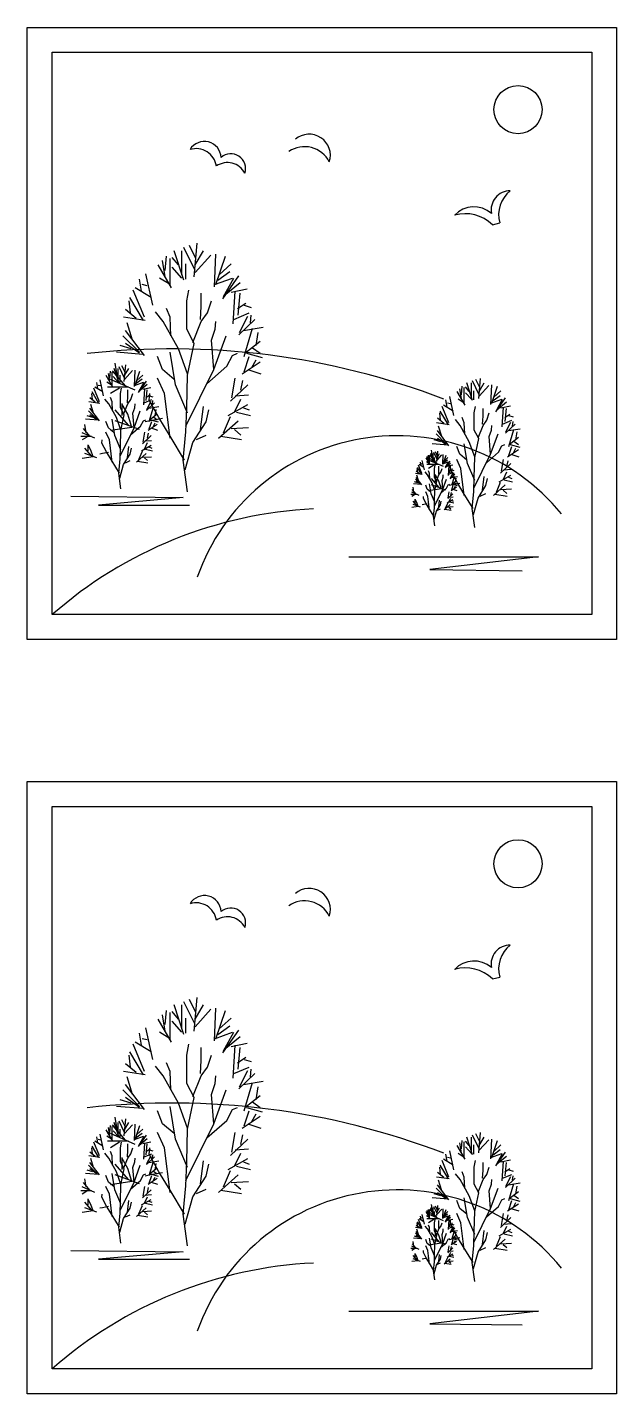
# Model space of a CAD drawing. Header units: millimetres. Extents: x 6388 to 59789, y -18725 to 8137.
# Drawn here: x 57094 to 57342, y -518 to 59 of the extents above; entities that cross this region are included whole.
import ezdxf

# ---------------------------------------------------------------- set-up
doc = ezdxf.new("R2010")
doc.units = ezdxf.units.MM
doc.styles.get("Standard").update_dxf_attribs({"font": 'arial.ttf'})

# ---------------------------------------------------------------- blocks, each defined once
blk = doc.blocks.new('A$C544B0AC2')
for p, q in [((1266.71, 1836.17), (1515.5, 1836.17)), ((1266.71, 1577.52), (1266.71, 1836.17)), ((1515.5, 1836.17), (1515.5, 1577.52)), ((1277.21, 1825.67), (1505, 1825.67)), ((1277.21, 1588.02), (1277.21, 1825.67)), ((1505, 1825.67), (1505, 1588.02)), ((1463.03, 1752.78), (1466.21, 1753.57)), ((1337.79, 1738.53), (1335.16, 1744.06)), ((1337.21, 1730.7), (1338.38, 1744.97)), ((1324.9, 1733.47), (1325.49, 1739.45)), ((1326.96, 1727.01), (1326.96, 1738.53)), ((1330.47, 1735.77), (1327.83, 1738.99)), ((1332.81, 1729.32), (1328.71, 1741.76)), ((1331.93, 1731.62), (1331.93, 1741.76)), ((1337.5, 1733.47), (1332.81, 1743.14)), ((1337.5, 1735.77), (1341.02, 1741.76)), ((1337.5, 1732.54), (1344.24, 1739.91)), ((1345.7, 1726.56), (1346.29, 1740.38)), ((1346.29, 1727.48), (1350.39, 1739.45)), ((1319.63, 1718.73), (1316.7, 1732.09)), ((1327.54, 1726.1), (1321.97, 1735.77)), ((1324.9, 1730.7), (1323.73, 1737.61)), ((1331.93, 1730.24), (1327.83, 1734.85)), ((1333.69, 1729.78), (1333.69, 1736.23)), ((1347.17, 1729.32), (1352.15, 1733)), ((1347.76, 1731.62), (1352.73, 1736.23)), ((1314.94, 1724.72), (1314.06, 1729.78)), ((1317.29, 1727.01), (1315.23, 1727.48)), ((1326.96, 1727.48), (1322.56, 1730.24)), ((1345.7, 1727.48), (1353.32, 1730.24)), ((1349.22, 1721.49), (1355.96, 1731.16)), ((1349.51, 1722.41), (1353.91, 1730.24)), ((1349.81, 1722.87), (1356.54, 1728.4)), ((1310.26, 1715.5), (1309.67, 1720.57)), ((1315.82, 1712.28), (1309.96, 1721.95)), ((1316.11, 1713.66), (1311.43, 1725.18)), ((1319.04, 1721.95), (1312.3, 1726.1)), ((1333.99, 1720.57), (1334.86, 1725.18)), ((1333.99, 1708.59), (1333.99, 1720.57)), ((1340.14, 1718.27), (1340.14, 1723.79)), ((1342.77, 1715.5), (1344.53, 1720.57)), ((1352.73, 1724.25), (1359.47, 1725.63)), ((1353.62, 1710.9), (1354.49, 1724.72)), ((1355.66, 1714.58), (1356.54, 1723.79)), ((1312.6, 1713.2), (1308.2, 1716.88)), ((1324.03, 1711.82), (1320.8, 1715.96)), ((1326.96, 1713.66), (1325.49, 1717.34)), ((1339.85, 1712.74), (1340.14, 1718.27)), ((1340.14, 1711.82), (1342.77, 1715.5)), ((1353.91, 1712.74), (1360.35, 1715.5)), ((1355.37, 1717.34), (1358.89, 1719.65)), ((1358.3, 1718.73), (1361.23, 1717.81)), ((1316.41, 1712.28), (1307.33, 1713.66)), ((1311.13, 1703.99), (1308.79, 1711.35)), ((1330.47, 1700.3), (1324.03, 1711.82)), ((1327.25, 1705.83), (1326.96, 1713.66)), ((1336.62, 1703.07), (1340.14, 1711.82)), ((1346, 1708.59), (1346.29, 1711.82)), ((1355.96, 1706.29), (1362.69, 1712.74)), ((1356.25, 1707.21), (1359.77, 1714.12)), ((1358.01, 1708.14), (1366.21, 1709.52)), ((1358.3, 1697.09), (1361.82, 1709.06)), ((1360.94, 1711.35), (1361.23, 1714.58)), ((1314.06, 1698.92), (1307.03, 1705.83)), ((1316.11, 1697.54), (1308.2, 1708.14)), ((1337.21, 1702.61), (1333.99, 1708.59)), ((1344.53, 1703.99), (1346, 1708.59)), ((1345.41, 1691.56), (1344.53, 1703.99)), ((1345.41, 1691.56), (1350.69, 1705.83)), ((1358.59, 1698.47), (1365.04, 1703.53)), ((1363.28, 1701.68), (1364.16, 1707.21)), ((1315.53, 1698), (1304.4, 1698.92)), ((1310.55, 1700.3), (1305.86, 1701.68)), ((1314.06, 1698.47), (1308.2, 1702.61)), ((1329.3, 1685.11), (1326.96, 1698.92)), ((1334.28, 1689.72), (1330.47, 1700.3)), ((1334.28, 1689.25), (1337.21, 1702.61)), ((1350.98, 1692.94), (1353.32, 1697.54)), ((1353.32, 1697.54), (1355.37, 1698.47)), ((1359.18, 1698.47), (1365.92, 1696.62)), ((1361.82, 1700.77), (1365.04, 1698.47)), ((1305.46, 1685.81), (1303.41, 1692.03)), ((1304.98, 1687.41), (1303.81, 1694.32)), ((1305.02, 1686.96), (1305.02, 1692.03)), ((1307.8, 1687.88), (1305.46, 1692.72)), ((1307.95, 1690.42), (1306.63, 1693.18)), ((1307.66, 1686.5), (1308.24, 1693.64)), ((1307.8, 1689.04), (1309.56, 1692.03)), ((1323.73, 1691.56), (1321.68, 1697.09)), ((1328.71, 1687.41), (1323.73, 1691.56)), ((1333.69, 1667.61), (1345.41, 1691.56)), ((1342.48, 1685.57), (1350.98, 1692.94)), ((1357.43, 1689.72), (1365.04, 1694.78)), ((1358.3, 1690.63), (1360.35, 1697.09)), ((1359.77, 1691.56), (1365.33, 1689.72)), ((1361.52, 1692.48), (1363.28, 1695.7)), ((1296.52, 1683.51), (1296.09, 1686.04)), ((1298.87, 1680.52), (1297.4, 1687.19)), ((1302.82, 1684.2), (1300.04, 1689.04)), ((1302.53, 1684.89), (1300.33, 1686.27)), ((1301.5, 1686.5), (1300.92, 1689.96)), ((1301.5, 1687.88), (1301.8, 1690.88)), ((1312.3, 1682.81), (1301.76, 1687.41)), ((1302.53, 1684.66), (1302.53, 1690.42)), ((1308.2, 1684.65), (1302.64, 1691.1)), ((1304.29, 1689.04), (1302.97, 1690.65)), ((1305.02, 1686.27), (1302.97, 1688.58)), ((1305.9, 1686.04), (1305.9, 1689.27)), ((1307.8, 1687.42), (1311.17, 1691.11)), ((1311.9, 1684.43), (1312.2, 1691.34)), ((1311.9, 1684.89), (1315.71, 1686.27)), ((1312.2, 1684.89), (1314.25, 1690.88)), ((1312.64, 1685.81), (1315.13, 1687.65)), ((1312.93, 1686.96), (1315.42, 1689.27)), ((1313.66, 1681.9), (1317.03, 1686.73)), ((1313.81, 1682.36), (1316.01, 1686.27)), ((1324.61, 1681.43), (1321.68, 1687.87)), ((1333.99, 1675.44), (1334.28, 1689.25)), ((1353.03, 1679.58), (1354.49, 1687.87)), ((1356.84, 1682.81), (1357.72, 1686.95)), ((1454.7, 1678.47), (1452.24, 1685.93)), ((1454.17, 1679.85), (1454.17, 1685.93)), ((1457.51, 1680.95), (1454.7, 1686.76)), ((1457.69, 1683.99), (1456.11, 1687.31)), ((1457.34, 1679.3), (1458.04, 1687.86)), ((1457.51, 1682.34), (1459.62, 1685.93)), ((1294.18, 1678.9), (1293.89, 1681.44)), ((1296.96, 1677.29), (1294.03, 1682.13)), ((1297.11, 1677.98), (1294.77, 1683.74)), ((1298.57, 1682.13), (1295.2, 1684.2)), ((1297.7, 1684.66), (1296.67, 1684.89)), ((1303.52, 1684.19), (1300.59, 1684.19)), ((1305.57, 1683.73), (1301.76, 1681.43)), ((1309.38, 1684.19), (1303.52, 1684.19)), ((1306.05, 1681.44), (1306.49, 1683.74)), ((1306.05, 1675.45), (1306.05, 1681.44)), ((1308.98, 1677.52), (1309.12, 1680.28)), ((1309.12, 1680.28), (1309.12, 1683.05)), ((1310.44, 1678.9), (1311.32, 1681.44)), ((1313.96, 1682.59), (1317.32, 1685.35)), ((1315.42, 1683.28), (1318.79, 1683.97)), ((1315.86, 1676.6), (1316.3, 1683.51)), ((1316.74, 1679.82), (1318.5, 1680.97)), ((1316.89, 1678.44), (1317.32, 1683.05)), ((1318.16, 1678.66), (1318.46, 1681.43)), ((1318.2, 1680.52), (1319.67, 1680.06)), ((1326.96, 1662.54), (1324.61, 1681.43)), ((1334.28, 1673.14), (1329.3, 1685.11)), ((1352.44, 1678.2), (1359.77, 1685.11)), ((1354.49, 1680.5), (1360.06, 1680.96)), ((1446.79, 1672.11), (1445.03, 1680.13)), ((1451.54, 1676.53), (1448.2, 1682.34)), ((1449.96, 1679.3), (1449.25, 1683.44)), ((1449.96, 1680.95), (1450.31, 1684.55)), ((1451.19, 1677.08), (1451.19, 1683.99)), ((1453.3, 1682.34), (1451.71, 1684.27)), ((1454.17, 1679.02), (1451.71, 1681.78)), ((1455.23, 1678.74), (1455.23, 1682.61)), ((1457.51, 1680.4), (1461.56, 1684.82)), ((1462.44, 1676.81), (1462.79, 1685.1)), ((1462.79, 1677.36), (1465.25, 1684.55)), ((1463.32, 1678.47), (1466.31, 1680.68)), ((1463.67, 1679.85), (1466.65, 1682.61)), ((1297.26, 1677.29), (1292.72, 1677.98)), ((1295.35, 1677.75), (1293.16, 1679.59)), ((1297.11, 1669.92), (1293.16, 1675.22)), ((1294.62, 1673.15), (1293.45, 1676.83)), ((1301.07, 1677.06), (1299.46, 1679.13)), ((1304.29, 1671.3), (1301.07, 1677.06)), ((1302.53, 1677.98), (1301.8, 1679.82)), ((1302.68, 1674.07), (1302.53, 1677.98)), ((1309.38, 1668.07), (1303.81, 1674.52)), ((1307.66, 1672.46), (1306.05, 1675.45)), ((1306.74, 1672.21), (1306.74, 1677.28)), ((1309.08, 1672.67), (1306.74, 1676.82)), ((1307.36, 1672.69), (1309.12, 1677.06)), ((1309.12, 1677.06), (1310.44, 1678.9)), ((1311.32, 1673.15), (1312.05, 1675.45)), ((1312.05, 1675.45), (1312.2, 1677.06)), ((1316.01, 1677.52), (1319.23, 1678.9)), ((1317.03, 1674.3), (1320.4, 1677.52)), ((1317.18, 1674.76), (1318.94, 1678.21)), ((1318.06, 1675.22), (1322.16, 1675.91)), ((1322.27, 1671.29), (1318.16, 1678.66)), ((1318.2, 1669.69), (1319.96, 1675.68)), ((1319.52, 1676.83), (1319.67, 1678.44)), ((1320.69, 1671.99), (1321.13, 1674.76)), ((1333.69, 1665.3), (1333.99, 1675.44)), ((1339.85, 1666.23), (1341.02, 1675.9)), ((1342.19, 1669.45), (1343.36, 1674.52)), ((1351.56, 1672.21), (1359.77, 1676.82)), ((1354.2, 1673.59), (1356.84, 1679.12)), ((1358.01, 1675.44), (1360.35, 1674.52)), ((1444.68, 1669.07), (1441.87, 1675.98)), ((1446.44, 1674.04), (1442.4, 1676.53)), ((1443.98, 1675.71), (1443.45, 1678.74)), ((1445.39, 1677.08), (1444.15, 1677.36)), ((1451.19, 1677.36), (1448.55, 1679.02)), ((1455.41, 1673.22), (1455.93, 1675.98)), ((1459.1, 1671.83), (1459.1, 1675.15)), ((1462.44, 1677.36), (1467.01, 1679.02)), ((1464.55, 1673.77), (1468.59, 1679.57)), ((1464.72, 1674.32), (1467.36, 1679.02)), ((1464.9, 1674.6), (1468.94, 1677.92)), ((1466.65, 1675.43), (1470.7, 1676.25)), ((1467.18, 1667.41), (1467.71, 1675.71)), ((1468.41, 1669.62), (1468.94, 1675.15)), ((1296.82, 1670.15), (1291.25, 1670.61)), ((1294.33, 1671.3), (1291.98, 1671.99)), ((1296.09, 1670.61), (1292.57, 1674.07)), ((1296.09, 1670.38), (1293.16, 1672.46)), ((1300.92, 1666.93), (1299.89, 1669.69)), ((1303.7, 1663.71), (1302.53, 1670.61)), ((1314.06, 1666.23), (1303.81, 1669.91)), ((1306.19, 1666.01), (1304.29, 1671.3)), ((1306.19, 1665.78), (1307.66, 1672.46)), ((1310.84, 1667.15), (1309.08, 1672.67)), ((1311.76, 1666.93), (1311.32, 1673.15)), ((1311.76, 1666.93), (1314.4, 1674.07)), ((1314.54, 1667.62), (1315.71, 1669.92)), ((1315.71, 1669.92), (1316.74, 1670.38)), ((1318.75, 1669.91), (1316.41, 1669.45)), ((1317.77, 1666.01), (1321.57, 1668.54)), ((1318.2, 1666.47), (1319.23, 1669.69)), ((1318.35, 1670.38), (1321.57, 1672.92)), ((1318.64, 1670.38), (1322.01, 1669.46)), ((1323.73, 1670.83), (1318.75, 1669.91)), ((1319.82, 1667.39), (1320.69, 1669)), ((1319.96, 1671.54), (1321.57, 1670.38)), ((1326.96, 1663.47), (1322.27, 1671.29)), ((1336.62, 1660.7), (1342.19, 1669.45)), ((1347.46, 1662.54), (1355.66, 1669.91)), ((1349.51, 1664.85), (1352.44, 1671.76)), ((1355.08, 1673.59), (1360.94, 1672.21)), ((1444.86, 1668.24), (1439.41, 1669.07)), ((1442.57, 1668.8), (1439.94, 1671.01)), ((1441.17, 1670.18), (1440.82, 1673.22)), ((1444.51, 1668.24), (1440.99, 1674.04)), ((1449.43, 1667.97), (1447.5, 1670.45)), ((1451.19, 1669.07), (1450.31, 1671.28)), ((1451.36, 1664.38), (1451.19, 1669.07)), ((1455.41, 1666.03), (1455.41, 1673.22)), ((1458.92, 1668.52), (1459.1, 1671.83)), ((1459.1, 1667.97), (1460.68, 1670.18)), ((1460.68, 1670.18), (1461.73, 1673.22)), ((1467.36, 1668.52), (1471.22, 1670.18)), ((1468.24, 1671.28), (1470.35, 1672.66)), ((1468.59, 1664.65), (1472.63, 1668.52)), ((1468.76, 1665.2), (1470.88, 1669.35)), ((1470, 1672.11), (1471.75, 1671.56)), ((1471.58, 1667.69), (1471.75, 1669.62)), ((1290.81, 1663.25), (1289.35, 1663.25)), ((1295.2, 1662.56), (1289.93, 1664.86)), ((1291.84, 1663.02), (1289.93, 1661.87)), ((1293.16, 1663.47), (1290.37, 1666.7)), ((1293.74, 1663.25), (1290.81, 1663.25)), ((1291.54, 1664.86), (1290.96, 1668.31)), ((1301.36, 1661.87), (1299.89, 1665.09)), ((1303.41, 1664.86), (1300.92, 1666.93)), ((1310.84, 1667.15), (1301.76, 1665.77)), ((1306.19, 1657.72), (1303.7, 1663.71)), ((1305.9, 1654.96), (1311.76, 1666.93)), ((1306.05, 1658.87), (1306.19, 1665.78)), ((1310.29, 1663.94), (1314.54, 1667.62)), ((1315.27, 1660.25), (1318.94, 1663.71)), ((1315.57, 1660.94), (1316.3, 1665.09)), ((1317.47, 1662.56), (1317.91, 1664.63)), ((1318.94, 1666.93), (1321.72, 1666.01)), ((1333.11, 1653.33), (1326.96, 1663.47)), ((1332.52, 1653.33), (1333.69, 1665.3)), ((1338.09, 1662.09), (1342.19, 1663.92)), ((1348.34, 1663.47), (1357.13, 1662.09)), ((1352.73, 1666.68), (1360.06, 1667.15)), ((1354.2, 1666.23), (1356.84, 1663.92)), ((1443.45, 1660.23), (1439.24, 1664.38)), ((1444.68, 1659.4), (1439.94, 1665.76)), ((1441.69, 1663.27), (1440.29, 1667.69)), ((1453.3, 1661.06), (1449.43, 1667.97)), ((1457.34, 1662.44), (1455.41, 1666.03)), ((1456.99, 1662.72), (1459.1, 1667.97)), ((1461.73, 1663.27), (1462.61, 1666.03)), ((1462.26, 1655.81), (1461.73, 1663.27)), ((1462.26, 1655.81), (1465.43, 1664.38)), ((1462.61, 1666.03), (1462.79, 1667.97)), ((1469.82, 1665.76), (1474.74, 1666.59)), ((1470, 1659.13), (1472.1, 1666.31)), ((1470.17, 1659.95), (1474.04, 1662.99)), ((1472.98, 1661.89), (1473.51, 1665.2)), ((1293.74, 1655.19), (1290.96, 1658.41)), ((1292.42, 1657.26), (1292.42, 1659.79)), ((1293.59, 1657.49), (1292.42, 1659.56)), ((1294.47, 1654.73), (1293.59, 1657.49)), ((1298.14, 1660.48), (1298.28, 1661.87)), ((1300.19, 1656.8), (1298.14, 1660.48)), ((1302.53, 1652.42), (1301.36, 1661.87)), ((1305.9, 1653.8), (1306.05, 1658.87)), ((1308.98, 1654.27), (1309.56, 1659.1)), ((1310.15, 1655.88), (1310.73, 1658.41)), ((1313.81, 1653.58), (1315.27, 1657.03)), ((1314.84, 1657.26), (1318.94, 1659.56)), ((1316.15, 1657.95), (1317.47, 1660.71)), ((1316.3, 1661.4), (1319.08, 1661.63)), ((1316.59, 1657.95), (1319.52, 1657.26)), ((1318.06, 1658.87), (1319.23, 1658.41)), ((1333.4, 1649.19), (1336.62, 1660.7)), ((1438, 1653.32), (1437.3, 1657.47)), ((1444.33, 1659.68), (1437.65, 1660.23)), ((1441.34, 1661.06), (1438.53, 1661.89)), ((1439.61, 1652.78), (1439.96, 1657.06)), ((1443.45, 1659.95), (1439.94, 1662.44)), ((1449.25, 1655.81), (1448.02, 1659.13)), ((1452.59, 1651.94), (1451.19, 1660.23)), ((1455.58, 1654.71), (1453.3, 1661.06)), ((1455.58, 1654.43), (1457.34, 1662.44)), ((1465.6, 1656.64), (1467.01, 1659.4)), ((1467.01, 1659.4), (1468.24, 1659.95)), ((1469.47, 1654.71), (1474.04, 1657.74)), ((1470, 1655.25), (1471.22, 1659.13)), ((1470.52, 1659.95), (1474.57, 1658.85)), ((1471.93, 1656.36), (1472.98, 1658.3)), ((1472.1, 1661.34), (1474.04, 1659.95)), ((1294.47, 1654.73), (1289.93, 1654.04)), ((1296.09, 1654.27), (1290.96, 1656.11)), ((1298.43, 1656.11), (1297.26, 1655.88)), ((1300.92, 1656.57), (1298.43, 1656.11)), ((1302.53, 1652.88), (1300.19, 1656.8)), ((1305.61, 1647.82), (1302.53, 1652.88)), ((1305.31, 1647.82), (1305.9, 1653.8)), ((1305.75, 1645.75), (1307.36, 1651.5)), ((1307.36, 1651.5), (1310.15, 1655.88)), ((1308.1, 1652.19), (1310.15, 1653.11)), ((1312.79, 1652.42), (1316.89, 1656.11)), ((1313.22, 1652.88), (1317.62, 1652.19)), ((1315.42, 1654.49), (1319.08, 1654.73)), ((1316.15, 1654.27), (1317.47, 1653.11)), ((1334.28, 1639.97), (1332.52, 1653.33)), ((1433.28, 1647.66), (1431.87, 1651.12)), ((1434.16, 1650.15), (1432.14, 1651.4)), ((1432.93, 1650.98), (1432.67, 1652.5)), ((1433.63, 1651.67), (1433.02, 1651.81)), ((1434.34, 1649.19), (1433.46, 1653.19)), ((1436.71, 1651.4), (1435.04, 1654.3)), ((1436.53, 1651.81), (1435.21, 1652.64)), ((1437.12, 1651.39), (1435.37, 1651.39)), ((1435.92, 1652.78), (1435.56, 1654.85)), ((1435.92, 1653.61), (1436.09, 1655.4)), ((1442.4, 1650.56), (1436.07, 1653.32)), ((1438.36, 1651.11), (1436.07, 1649.73)), ((1436.53, 1651.67), (1436.53, 1655.13)), ((1439.94, 1651.66), (1436.6, 1655.53)), ((1437.59, 1654.3), (1436.8, 1655.26)), ((1438.03, 1652.64), (1436.8, 1654.02)), ((1438.29, 1652.36), (1437.06, 1656.09)), ((1440.64, 1651.39), (1437.12, 1651.39)), ((1438.03, 1653.05), (1438.03, 1656.09)), ((1439.7, 1653.61), (1438.29, 1656.51)), ((1438.55, 1652.5), (1438.55, 1654.43)), ((1438.64, 1649.74), (1438.91, 1651.12)), ((1439.78, 1655.13), (1438.99, 1656.78)), ((1439.7, 1654.3), (1440.75, 1656.09)), ((1439.7, 1653.33), (1441.72, 1655.54)), ((1442.16, 1651.53), (1442.33, 1655.68)), ((1442.16, 1651.81), (1444.44, 1652.64)), ((1442.33, 1651.81), (1443.56, 1655.4)), ((1442.6, 1652.36), (1444.09, 1653.47)), ((1442.77, 1653.05), (1444.27, 1654.43)), ((1443.21, 1650.01), (1445.23, 1652.92)), ((1443.3, 1650.29), (1444.62, 1652.64)), ((1443.39, 1650.43), (1445.41, 1652.09)), ((1444.27, 1650.84), (1446.29, 1651.26)), ((1449.78, 1649.73), (1448.02, 1653.6)), ((1452.24, 1653.32), (1449.25, 1655.81)), ((1455.58, 1644.76), (1452.59, 1651.94)), ((1455.23, 1641.44), (1462.26, 1655.81)), ((1455.41, 1646.14), (1455.58, 1654.43)), ((1460.5, 1652.22), (1465.6, 1656.64)), ((1466.48, 1647.8), (1470.88, 1651.94)), ((1466.83, 1648.62), (1467.71, 1653.6)), ((1469.12, 1650.56), (1469.64, 1653.04)), ((1470.88, 1655.81), (1474.21, 1654.71)), ((1306.19, 1641.14), (1305.31, 1647.82)), ((1433.37, 1647.25), (1430.64, 1647.66)), ((1432.23, 1647.53), (1430.91, 1648.63)), ((1433.28, 1642.83), (1430.91, 1646.01)), ((1431.79, 1644.76), (1431.08, 1646.97)), ((1431.52, 1648.22), (1431.35, 1649.74)), ((1433.19, 1647.25), (1431.43, 1650.15)), ((1435.65, 1647.11), (1434.69, 1648.35)), ((1437.59, 1643.66), (1435.65, 1647.11)), ((1436.53, 1647.66), (1436.09, 1648.77)), ((1436.62, 1645.32), (1436.53, 1647.66)), ((1440.64, 1641.72), (1437.3, 1645.59)), ((1438.64, 1646.14), (1438.64, 1649.74)), ((1439.61, 1644.35), (1438.64, 1646.14)), ((1439.06, 1644.2), (1439.06, 1647.24)), ((1440.46, 1644.48), (1439.06, 1646.97)), ((1439.43, 1644.49), (1440.49, 1647.11)), ((1440.4, 1647.39), (1440.49, 1649.05)), ((1440.49, 1649.05), (1440.49, 1650.7)), ((1440.49, 1647.11), (1441.28, 1648.22)), ((1441.28, 1648.22), (1441.81, 1649.74)), ((1441.81, 1644.76), (1442.25, 1646.14)), ((1442.25, 1646.14), (1442.33, 1647.11)), ((1444.53, 1646.84), (1444.79, 1650.98)), ((1444.62, 1647.39), (1446.55, 1648.22)), ((1445.06, 1648.77), (1446.11, 1649.46)), ((1445.15, 1647.94), (1445.41, 1650.7)), ((1445.23, 1645.45), (1447.25, 1647.39)), ((1445.32, 1645.73), (1446.38, 1647.8)), ((1445.85, 1646.01), (1448.31, 1646.42)), ((1445.91, 1648.07), (1446.09, 1649.73)), ((1448.38, 1643.65), (1445.91, 1648.07)), ((1445.94, 1649.19), (1446.82, 1648.91)), ((1445.94, 1642.69), (1446.99, 1646.28)), ((1446.73, 1646.97), (1446.82, 1647.94)), ((1447.43, 1644.07), (1447.69, 1645.73)), ((1451.19, 1638.4), (1449.78, 1649.73)), ((1455.23, 1640.06), (1455.41, 1646.14)), ((1458.92, 1640.61), (1459.62, 1646.41)), ((1460.33, 1642.55), (1461.03, 1645.59)), ((1465.95, 1644.2), (1470.88, 1646.97)), ((1467.53, 1645.03), (1469.12, 1648.35)), ((1467.71, 1649.18), (1471.05, 1649.45)), ((1469.82, 1646.14), (1471.22, 1645.59)), ((1432.14, 1638.41), (1428.97, 1639.79)), ((1430.91, 1638.96), (1429.24, 1640.9)), ((1429.94, 1639.79), (1429.59, 1641.86)), ((1433.11, 1642.97), (1429.76, 1643.24)), ((1431.61, 1643.66), (1430.2, 1644.07)), ((1432.67, 1643.24), (1430.56, 1645.32)), ((1432.67, 1643.11), (1430.91, 1644.35)), ((1435.56, 1641.03), (1434.95, 1642.69)), ((1435.83, 1637.99), (1434.95, 1639.93)), ((1437.06, 1639.79), (1435.56, 1641.03)), ((1441.52, 1641.16), (1436.07, 1640.34)), ((1437.24, 1639.1), (1436.53, 1643.24)), ((1443.45, 1640.61), (1437.3, 1642.82)), ((1438.73, 1640.48), (1437.59, 1643.66)), ((1438.55, 1633.85), (1442.07, 1641.03)), ((1438.64, 1636.2), (1438.73, 1640.34)), ((1438.73, 1640.34), (1439.61, 1644.35)), ((1441.52, 1641.16), (1440.46, 1644.48)), ((1441.19, 1639.24), (1443.74, 1641.45)), ((1442.07, 1641.03), (1441.81, 1644.76)), ((1442.07, 1641.03), (1443.65, 1645.32)), ((1443.74, 1641.45), (1444.44, 1642.83)), ((1444.35, 1637.44), (1444.79, 1639.93)), ((1444.44, 1642.83), (1445.06, 1643.11)), ((1446.27, 1642.82), (1444.86, 1642.55)), ((1445.5, 1638.41), (1445.76, 1639.65)), ((1445.67, 1640.48), (1447.96, 1642)), ((1445.94, 1640.76), (1446.55, 1642.69)), ((1446.02, 1643.11), (1447.96, 1644.63)), ((1446.2, 1643.11), (1448.22, 1642.55)), ((1449.25, 1643.38), (1446.27, 1642.82)), ((1446.38, 1641.03), (1448.05, 1640.48)), ((1446.9, 1641.31), (1447.43, 1642.28)), ((1446.99, 1643.8), (1447.96, 1643.11)), ((1451.19, 1638.95), (1448.38, 1643.65)), ((1454.53, 1632.87), (1455.23, 1640.06)), ((1456.99, 1637.3), (1460.33, 1642.55)), ((1463.49, 1638.4), (1468.41, 1642.82)), ((1464.72, 1639.78), (1466.48, 1643.93)), ((1466.65, 1640.89), (1471.05, 1641.16)), ((1467.53, 1640.61), (1469.12, 1639.23)), ((1468.06, 1645.03), (1471.58, 1644.2)), ((1285.04, 1638.03), (1332.55, 1637.5)), ((1332.55, 1637.5), (1296.78, 1634.3)), ((1296.78, 1634.3), (1335.22, 1634.3)), ((1429.5, 1638.82), (1428.62, 1638.82)), ((1430.12, 1638.69), (1428.97, 1637.99)), ((1431.26, 1638.82), (1429.5, 1638.82)), ((1431.26, 1633.99), (1429.59, 1635.92)), ((1432.67, 1633.43), (1429.59, 1634.54)), ((1430.47, 1635.23), (1430.47, 1636.75)), ((1431.17, 1635.37), (1430.47, 1636.61)), ((1431.7, 1633.71), (1431.17, 1635.37)), ((1434.07, 1634.54), (1433.37, 1634.4)), ((1433.9, 1637.16), (1433.98, 1637.99)), ((1435.13, 1634.95), (1433.9, 1637.16)), ((1435.56, 1634.82), (1434.07, 1634.54)), ((1436.53, 1632.61), (1435.13, 1634.95)), ((1436.53, 1632.33), (1435.83, 1637.99)), ((1438.73, 1635.51), (1437.24, 1639.1)), ((1438.55, 1633.16), (1438.64, 1636.2)), ((1439.43, 1631.78), (1441.1, 1634.4)), ((1440.4, 1633.43), (1440.75, 1636.34)), ((1441.1, 1634.4), (1441.45, 1635.92)), ((1442.69, 1632.33), (1445.15, 1634.54)), ((1443.3, 1633.02), (1444.18, 1635.09)), ((1443.92, 1635.23), (1446.38, 1636.61)), ((1444.18, 1637.03), (1446.38, 1639.1)), ((1444.71, 1635.64), (1445.5, 1637.3)), ((1444.79, 1637.72), (1446.46, 1637.85)), ((1444.97, 1635.64), (1446.73, 1635.23)), ((1445.85, 1636.2), (1446.55, 1635.92)), ((1454.88, 1632.87), (1451.19, 1638.95)), ((1455.05, 1630.39), (1456.99, 1637.3)), ((1457.87, 1638.13), (1460.33, 1639.23)), ((1464.02, 1638.95), (1469.29, 1638.13)), ((1431.7, 1633.71), (1428.97, 1633.3)), ((1438.38, 1629.57), (1436.53, 1632.61)), ((1438.2, 1629.57), (1438.55, 1633.16)), ((1438.73, 1625.56), (1438.2, 1629.57)), ((1438.47, 1628.32), (1439.43, 1631.78)), ((1439.87, 1632.19), (1441.1, 1632.74)), ((1442.95, 1632.61), (1445.58, 1632.19)), ((1444.27, 1633.57), (1446.46, 1633.71)), ((1444.71, 1633.43), (1445.5, 1632.74)), ((1455.58, 1624.86), (1454.53, 1632.87)), ((1402.49, 1612.43), (1482.58, 1612.43)), ((1482.58, 1612.43), (1436.66, 1607.1)), ((1436.66, 1607.1), (1475.63, 1606.57)), ((1505, 1588.02), (1277.21, 1588.02)), ((1515.5, 1577.52), (1266.71, 1577.52)), ((1266.71, 1517.52), (1515.5, 1517.52)), ((1266.71, 1258.86), (1266.71, 1517.52)), ((1515.5, 1517.52), (1515.5, 1258.86)), ((1277.21, 1507.02), (1505, 1507.02)), ((1277.21, 1269.36), (1277.21, 1507.02)), ((1505, 1507.02), (1505, 1269.36)), ((1463.03, 1434.12), (1466.21, 1434.91)), ((1337.21, 1412.05), (1338.38, 1426.32)), ((1324.9, 1414.81), (1325.49, 1420.8)), ((1330.47, 1417.11), (1327.83, 1420.33)), ((1332.81, 1410.66), (1328.71, 1423.1)), ((1331.93, 1412.96), (1331.93, 1423.1)), ((1337.5, 1414.81), (1332.81, 1424.48)), ((1337.79, 1419.87), (1335.16, 1425.4)), ((1337.5, 1417.11), (1341.02, 1423.1)), ((1337.5, 1413.89), (1344.24, 1421.26)), ((1345.7, 1407.9), (1346.29, 1421.72)), ((1346.29, 1408.82), (1350.39, 1420.8)), ((1327.54, 1407.44), (1321.97, 1417.11)), ((1324.9, 1412.05), (1323.73, 1418.95)), ((1326.96, 1408.36), (1326.96, 1419.87)), ((1331.93, 1411.58), (1327.83, 1416.19)), ((1333.69, 1411.13), (1333.69, 1417.57)), ((1347.76, 1412.96), (1352.73, 1417.57)), ((1314.94, 1406.06), (1314.06, 1411.13)), ((1317.29, 1408.36), (1315.23, 1408.82)), ((1319.63, 1400.08), (1316.7, 1413.43)), ((1326.96, 1408.82), (1322.56, 1411.58)), ((1345.7, 1408.82), (1353.32, 1411.58)), ((1347.17, 1410.66), (1352.15, 1414.35)), ((1349.22, 1402.84), (1355.96, 1412.51)), ((1349.51, 1403.76), (1353.91, 1411.58)), ((1349.81, 1404.22), (1356.54, 1409.75)), ((1315.82, 1393.62), (1309.96, 1403.29)), ((1316.11, 1395), (1311.43, 1406.52)), ((1319.04, 1403.29), (1312.3, 1407.44)), ((1333.99, 1401.91), (1334.86, 1406.52)), ((1340.14, 1399.61), (1340.14, 1405.14)), ((1352.73, 1405.6), (1359.47, 1406.98)), ((1353.62, 1392.24), (1354.49, 1406.06)), ((1355.66, 1395.93), (1356.54, 1405.14)), ((1312.6, 1394.55), (1308.2, 1398.23)), ((1310.26, 1396.85), (1309.67, 1401.91)), ((1324.03, 1393.17), (1320.8, 1397.31)), ((1326.96, 1395), (1325.49, 1398.69)), ((1333.99, 1389.94), (1333.99, 1401.91)), ((1339.85, 1394.09), (1340.14, 1399.61)), ((1342.77, 1396.85), (1344.53, 1401.91)), ((1355.37, 1398.69), (1358.89, 1400.99)), ((1358.3, 1400.08), (1361.23, 1399.15)), ((1316.41, 1393.62), (1307.33, 1395)), ((1311.13, 1385.33), (1308.79, 1392.7)), ((1330.47, 1381.65), (1324.03, 1393.17)), ((1327.25, 1387.18), (1326.96, 1395)), ((1336.62, 1384.42), (1340.14, 1393.17)), ((1340.14, 1393.17), (1342.77, 1396.85)), ((1346, 1389.94), (1346.29, 1393.17)), ((1353.91, 1394.09), (1360.35, 1396.85)), ((1355.96, 1387.64), (1362.69, 1394.09)), ((1356.25, 1388.56), (1359.77, 1395.47)), ((1360.94, 1392.7), (1361.23, 1395.93)), ((1314.06, 1380.27), (1307.03, 1387.18)), ((1316.11, 1378.89), (1308.2, 1389.48)), ((1337.21, 1383.95), (1333.99, 1389.94)), ((1344.53, 1385.33), (1346, 1389.94)), ((1345.41, 1372.9), (1350.69, 1387.18)), ((1358.01, 1389.48), (1366.21, 1390.86)), ((1358.3, 1378.43), (1361.82, 1390.4)), ((1363.28, 1383.03), (1364.16, 1388.56)), ((1315.53, 1379.35), (1304.4, 1380.27)), ((1310.55, 1381.65), (1305.86, 1383.03)), ((1314.06, 1379.81), (1308.2, 1383.95)), ((1329.3, 1366.46), (1326.96, 1380.27)), ((1334.28, 1371.06), (1330.47, 1381.65)), ((1334.28, 1370.6), (1337.21, 1383.95)), ((1345.41, 1372.9), (1344.53, 1385.33)), ((1353.32, 1378.89), (1355.37, 1379.81)), ((1358.59, 1379.81), (1365.04, 1384.87)), ((1359.18, 1379.81), (1365.92, 1377.96)), ((1361.82, 1382.11), (1365.04, 1379.81)), ((1304.98, 1368.76), (1303.81, 1375.66)), ((1307.8, 1369.23), (1305.46, 1374.07)), ((1307.95, 1371.76), (1306.63, 1374.53)), ((1307.66, 1367.85), (1308.24, 1374.98)), ((1323.73, 1372.9), (1321.68, 1378.43)), ((1342.48, 1366.91), (1350.98, 1374.28)), ((1350.98, 1374.28), (1353.32, 1378.89)), ((1357.43, 1371.06), (1365.04, 1376.13)), ((1358.3, 1371.98), (1360.35, 1378.43)), ((1361.52, 1373.82), (1363.28, 1377.05)), ((1298.87, 1361.86), (1297.4, 1368.54)), ((1302.82, 1365.55), (1300.04, 1370.38)), ((1301.5, 1367.85), (1300.92, 1371.3)), ((1301.5, 1369.23), (1301.8, 1372.22)), ((1312.3, 1364.15), (1301.76, 1368.76)), ((1302.53, 1366), (1302.53, 1371.76)), ((1308.2, 1365.99), (1302.64, 1372.44)), ((1304.29, 1370.38), (1302.97, 1371.99)), ((1305.02, 1367.62), (1302.97, 1369.92)), ((1305.46, 1367.16), (1303.41, 1373.37)), ((1305.02, 1368.31), (1305.02, 1373.37)), ((1305.9, 1367.39), (1305.9, 1370.61)), ((1307.8, 1370.38), (1309.56, 1373.37)), ((1307.8, 1368.77), (1311.17, 1372.45)), ((1311.9, 1365.77), (1312.2, 1372.68)), ((1312.2, 1366.24), (1314.25, 1372.22)), ((1312.64, 1367.16), (1315.13, 1369)), ((1312.93, 1368.31), (1315.42, 1370.61)), ((1324.61, 1362.77), (1321.68, 1369.22)), ((1328.71, 1368.76), (1323.73, 1372.9)), ((1333.69, 1348.95), (1345.41, 1372.9)), ((1333.99, 1356.78), (1334.28, 1370.6)), ((1353.03, 1360.93), (1354.49, 1369.22)), ((1356.84, 1364.15), (1357.72, 1368.29)), ((1359.77, 1372.9), (1365.33, 1371.06)), ((1457.69, 1365.34), (1456.11, 1368.66)), ((1457.34, 1360.64), (1458.04, 1369.2)), ((1294.18, 1360.25), (1293.89, 1362.78)), ((1296.96, 1358.64), (1294.03, 1363.47)), ((1297.11, 1359.33), (1294.77, 1365.08)), ((1298.57, 1363.47), (1295.2, 1365.55)), ((1296.52, 1364.86), (1296.09, 1367.39)), ((1297.7, 1366), (1296.67, 1366.24)), ((1302.53, 1366.24), (1300.33, 1367.62)), ((1303.52, 1365.53), (1300.59, 1365.53)), ((1305.57, 1365.08), (1301.76, 1362.77)), ((1309.38, 1365.53), (1303.52, 1365.53)), ((1306.05, 1362.78), (1306.49, 1365.08)), ((1306.05, 1356.79), (1306.05, 1362.78)), ((1309.12, 1361.63), (1309.12, 1364.39)), ((1310.44, 1360.25), (1311.32, 1362.78)), ((1311.9, 1366.24), (1315.71, 1367.62)), ((1313.66, 1363.24), (1317.03, 1368.08)), ((1313.81, 1363.7), (1316.01, 1367.62)), ((1313.96, 1363.93), (1317.32, 1366.7)), ((1315.42, 1364.62), (1318.79, 1365.31)), ((1315.86, 1357.95), (1316.3, 1364.86)), ((1316.89, 1359.79), (1317.32, 1364.39)), ((1318.16, 1360), (1318.46, 1362.77)), ((1326.96, 1343.89), (1324.61, 1362.77)), ((1334.28, 1354.48), (1329.3, 1366.46)), ((1352.44, 1359.55), (1359.77, 1366.46)), ((1451.54, 1357.88), (1448.2, 1363.68)), ((1449.96, 1360.64), (1449.25, 1364.78)), ((1449.96, 1362.3), (1450.31, 1365.89)), ((1451.19, 1358.43), (1451.19, 1365.34)), ((1453.3, 1363.68), (1451.71, 1365.61)), ((1454.17, 1360.36), (1451.71, 1363.13)), ((1454.7, 1359.81), (1452.24, 1367.27)), ((1454.17, 1361.19), (1454.17, 1367.27)), ((1457.51, 1362.3), (1454.7, 1368.1)), ((1455.23, 1360.09), (1455.23, 1363.96)), ((1457.51, 1363.68), (1459.62, 1367.27)), ((1457.51, 1361.75), (1461.56, 1366.17)), ((1462.44, 1358.15), (1462.79, 1366.45)), ((1462.79, 1358.71), (1465.25, 1365.89)), ((1463.67, 1361.19), (1466.65, 1363.96)), ((1297.26, 1358.64), (1292.72, 1359.33)), ((1295.35, 1359.1), (1293.16, 1360.94)), ((1294.62, 1354.49), (1293.45, 1358.17)), ((1301.07, 1358.41), (1299.46, 1360.48)), ((1304.29, 1352.65), (1301.07, 1358.41)), ((1302.53, 1359.33), (1301.8, 1361.17)), ((1302.68, 1355.41), (1302.53, 1359.33)), ((1307.66, 1353.8), (1306.05, 1356.79)), ((1306.74, 1353.56), (1306.74, 1358.62)), ((1309.08, 1354.02), (1306.74, 1358.17)), ((1307.36, 1354.03), (1309.12, 1358.41)), ((1308.98, 1358.87), (1309.12, 1361.63)), ((1309.12, 1358.41), (1310.44, 1360.25)), ((1311.32, 1354.49), (1312.05, 1356.79)), ((1312.05, 1356.79), (1312.2, 1358.41)), ((1316.01, 1358.87), (1319.23, 1360.25)), ((1316.74, 1361.17), (1318.5, 1362.32)), ((1317.03, 1355.64), (1320.4, 1358.87)), ((1317.18, 1356.1), (1318.94, 1359.56)), ((1318.06, 1356.57), (1322.16, 1357.26)), ((1322.27, 1352.64), (1318.16, 1360)), ((1318.2, 1361.86), (1319.67, 1361.4)), ((1318.2, 1351.04), (1319.96, 1357.03)), ((1319.52, 1358.17), (1319.67, 1359.79)), ((1333.69, 1346.65), (1333.99, 1356.78)), ((1339.85, 1347.57), (1341.02, 1357.24)), ((1351.56, 1353.56), (1359.77, 1358.17)), ((1354.2, 1354.94), (1356.84, 1360.47)), ((1354.49, 1361.85), (1360.06, 1362.31)), ((1358.01, 1356.78), (1360.35, 1355.86)), ((1444.68, 1350.41), (1441.87, 1357.33)), ((1446.44, 1355.39), (1442.4, 1357.88)), ((1443.98, 1357.05), (1443.45, 1360.09)), ((1445.39, 1358.43), (1444.15, 1358.71)), ((1446.79, 1353.46), (1445.03, 1361.47)), ((1451.19, 1358.71), (1448.55, 1360.36)), ((1455.41, 1354.56), (1455.93, 1357.33)), ((1462.44, 1358.71), (1467.01, 1360.36)), ((1463.32, 1359.81), (1466.31, 1362.02)), ((1464.55, 1355.11), (1468.59, 1360.92)), ((1464.72, 1355.67), (1467.36, 1360.36)), ((1464.9, 1355.94), (1468.94, 1359.26)), ((1466.65, 1356.77), (1470.7, 1357.6)), ((1467.18, 1348.76), (1467.71, 1357.05)), ((1296.82, 1351.5), (1291.25, 1351.96)), ((1294.33, 1352.65), (1291.98, 1353.34)), ((1296.09, 1351.96), (1292.57, 1355.41)), ((1297.11, 1351.27), (1293.16, 1356.57)), ((1296.09, 1351.73), (1293.16, 1353.8)), ((1300.92, 1348.27), (1299.89, 1351.04)), ((1303.7, 1345.05), (1302.53, 1351.96)), ((1309.38, 1349.42), (1303.81, 1355.86)), ((1314.06, 1347.57), (1303.81, 1351.26)), ((1306.19, 1347.36), (1304.29, 1352.65)), ((1306.19, 1347.12), (1307.66, 1353.8)), ((1310.84, 1348.49), (1309.08, 1354.02)), ((1311.76, 1348.27), (1311.32, 1354.49)), ((1311.76, 1348.27), (1314.4, 1355.41)), ((1314.54, 1348.96), (1315.71, 1351.27)), ((1315.71, 1351.27), (1316.74, 1351.73)), ((1318.75, 1351.26), (1316.41, 1350.8)), ((1318.2, 1347.81), (1319.23, 1351.04)), ((1318.35, 1351.73), (1321.57, 1354.26)), ((1318.64, 1351.73), (1322.01, 1350.81)), ((1323.73, 1352.18), (1318.75, 1351.26)), ((1319.96, 1352.88), (1321.57, 1351.73)), ((1320.69, 1353.34), (1321.13, 1356.1)), ((1326.96, 1344.81), (1322.27, 1352.64)), ((1342.19, 1350.8), (1343.36, 1355.86)), ((1347.46, 1343.89), (1355.66, 1351.26)), ((1349.51, 1346.19), (1352.44, 1353.1)), ((1355.08, 1354.94), (1360.94, 1353.56)), ((1442.57, 1350.14), (1439.94, 1352.35)), ((1441.17, 1351.52), (1440.82, 1354.56)), ((1444.51, 1349.59), (1440.99, 1355.39)), ((1449.43, 1349.31), (1447.5, 1351.8)), ((1451.19, 1350.41), (1450.31, 1352.63)), ((1455.41, 1347.38), (1455.41, 1354.56)), ((1458.92, 1349.87), (1459.1, 1353.18)), ((1459.1, 1353.18), (1459.1, 1356.5)), ((1459.1, 1349.31), (1460.68, 1351.52)), ((1460.68, 1351.52), (1461.73, 1354.56)), ((1467.36, 1349.87), (1471.22, 1351.52)), ((1468.24, 1352.63), (1470.35, 1354.01)), ((1468.41, 1350.97), (1468.94, 1356.5)), ((1470, 1353.46), (1471.75, 1352.9)), ((1471.58, 1349.03), (1471.75, 1350.97)), ((1295.2, 1343.9), (1289.93, 1346.2)), ((1293.16, 1344.82), (1290.37, 1348.05)), ((1291.54, 1346.2), (1290.96, 1349.66)), ((1301.36, 1343.21), (1299.89, 1346.43)), ((1303.41, 1346.2), (1300.92, 1348.27)), ((1310.84, 1348.49), (1301.76, 1347.11)), ((1305.9, 1336.3), (1311.76, 1348.27)), ((1306.05, 1340.22), (1306.19, 1347.12)), ((1310.29, 1345.28), (1314.54, 1348.96)), ((1315.57, 1342.29), (1316.3, 1346.43)), ((1317.47, 1343.9), (1317.91, 1345.97)), ((1317.77, 1347.36), (1321.57, 1349.89)), ((1318.94, 1348.27), (1321.72, 1347.36)), ((1319.82, 1348.74), (1320.69, 1350.35)), ((1332.52, 1334.67), (1333.69, 1346.65)), ((1336.62, 1342.05), (1342.19, 1350.8)), ((1338.09, 1343.43), (1342.19, 1345.27)), ((1352.73, 1348.03), (1360.06, 1348.49)), ((1354.2, 1347.57), (1356.84, 1345.27)), ((1443.45, 1341.57), (1439.24, 1345.72)), ((1444.86, 1349.59), (1439.41, 1350.41)), ((1444.68, 1340.75), (1439.94, 1347.1)), ((1441.69, 1344.61), (1440.29, 1349.03)), ((1453.3, 1342.4), (1449.43, 1349.31)), ((1451.36, 1345.72), (1451.19, 1350.41)), ((1457.34, 1343.78), (1455.41, 1347.38)), ((1456.99, 1344.06), (1459.1, 1349.31)), ((1461.73, 1344.61), (1462.61, 1347.38)), ((1462.26, 1337.15), (1465.43, 1345.72)), ((1462.61, 1347.38), (1462.79, 1349.31)), ((1468.59, 1345.99), (1472.63, 1349.87)), ((1468.76, 1346.55), (1470.88, 1350.69)), ((1469.82, 1347.1), (1474.74, 1347.93)), ((1470, 1340.47), (1472.1, 1347.66)), ((1472.98, 1343.23), (1473.51, 1346.55)), ((1290.81, 1344.59), (1289.35, 1344.59)), ((1291.84, 1344.36), (1289.93, 1343.21)), ((1293.74, 1344.59), (1290.81, 1344.59)), ((1293.74, 1336.53), (1290.96, 1339.76)), ((1292.42, 1338.6), (1292.42, 1341.14)), ((1293.59, 1338.83), (1292.42, 1340.91)), ((1298.14, 1341.83), (1298.28, 1343.21)), ((1300.19, 1338.14), (1298.14, 1341.83)), ((1302.53, 1333.77), (1301.36, 1343.21)), ((1306.19, 1339.07), (1303.7, 1345.05)), ((1305.9, 1335.15), (1306.05, 1340.22)), ((1308.98, 1335.61), (1309.56, 1340.45)), ((1310.15, 1337.22), (1310.73, 1339.76)), ((1314.84, 1338.6), (1318.94, 1340.91)), ((1315.27, 1341.6), (1318.94, 1345.05)), ((1316.15, 1339.29), (1317.47, 1342.06)), ((1316.3, 1342.75), (1319.08, 1342.98)), ((1318.06, 1340.22), (1319.23, 1339.76)), ((1333.11, 1334.67), (1326.96, 1344.81)), ((1333.4, 1330.53), (1336.62, 1342.05)), ((1348.34, 1344.81), (1357.13, 1343.43)), ((1444.33, 1341.02), (1437.65, 1341.57)), ((1441.34, 1342.4), (1438.53, 1343.23)), ((1443.45, 1341.3), (1439.94, 1343.78)), ((1449.25, 1337.15), (1448.02, 1340.47)), ((1452.59, 1333.29), (1451.19, 1341.57)), ((1455.58, 1336.05), (1453.3, 1342.4)), ((1455.58, 1335.77), (1457.34, 1343.78)), ((1462.26, 1337.15), (1461.73, 1344.61)), ((1465.6, 1337.98), (1467.01, 1340.75)), ((1467.01, 1340.75), (1468.24, 1341.3)), ((1470, 1336.6), (1471.22, 1340.47)), ((1470.17, 1341.3), (1474.04, 1344.34)), ((1470.52, 1341.3), (1474.57, 1340.19)), ((1471.93, 1337.71), (1472.98, 1339.64)), ((1472.1, 1342.68), (1474.04, 1341.3)), ((1294.47, 1336.07), (1289.93, 1335.38)), ((1296.09, 1335.61), (1290.96, 1337.45)), ((1294.47, 1336.07), (1293.59, 1338.83)), ((1298.43, 1337.45), (1297.26, 1337.22)), ((1300.92, 1337.91), (1298.43, 1337.45)), ((1302.53, 1334.23), (1300.19, 1338.14)), ((1305.61, 1329.16), (1302.53, 1334.23)), ((1305.31, 1329.16), (1305.9, 1335.15)), ((1307.36, 1332.85), (1310.15, 1337.22)), ((1308.1, 1333.54), (1310.15, 1334.46)), ((1312.79, 1333.77), (1316.89, 1337.45)), ((1313.22, 1334.23), (1317.62, 1333.54)), ((1313.81, 1334.92), (1315.27, 1338.37)), ((1315.42, 1335.84), (1319.08, 1336.07)), ((1316.15, 1335.61), (1317.47, 1334.46)), ((1316.59, 1339.29), (1319.52, 1338.6)), ((1334.28, 1321.32), (1332.52, 1334.67)), ((1432.93, 1332.33), (1432.67, 1333.85)), ((1434.34, 1330.53), (1433.46, 1334.54)), ((1436.71, 1332.74), (1435.04, 1335.64)), ((1436.53, 1333.15), (1435.21, 1333.98)), ((1435.92, 1334.12), (1435.56, 1336.19)), ((1435.92, 1334.95), (1436.09, 1336.75)), ((1442.4, 1331.9), (1436.07, 1334.67)), ((1436.53, 1333.02), (1436.53, 1336.47)), ((1439.94, 1333.01), (1436.6, 1336.88)), ((1437.59, 1335.64), (1436.8, 1336.61)), ((1438.03, 1333.98), (1436.8, 1335.37)), ((1438.29, 1333.71), (1437.06, 1337.44)), ((1438, 1334.67), (1437.3, 1338.81)), ((1438.03, 1334.4), (1438.03, 1337.44)), ((1439.7, 1334.95), (1438.29, 1337.85)), ((1438.55, 1333.85), (1438.55, 1335.78)), ((1439.78, 1336.47), (1438.99, 1338.13)), ((1439.61, 1334.12), (1439.96, 1338.4)), ((1439.7, 1335.64), (1440.75, 1337.44)), ((1439.7, 1334.67), (1441.72, 1336.88)), ((1442.16, 1332.88), (1442.33, 1337.02)), ((1442.16, 1333.15), (1444.44, 1333.98)), ((1442.33, 1333.15), (1443.56, 1336.75)), ((1442.6, 1333.71), (1444.09, 1334.81)), ((1442.77, 1334.4), (1444.27, 1335.78)), ((1443.21, 1331.36), (1445.23, 1334.26)), ((1443.3, 1331.64), (1444.62, 1333.98)), ((1449.78, 1331.08), (1448.02, 1334.94)), ((1452.24, 1334.67), (1449.25, 1337.15)), ((1455.23, 1322.78), (1462.26, 1337.15)), ((1455.41, 1327.48), (1455.58, 1335.77)), ((1460.5, 1333.56), (1465.6, 1337.98)), ((1466.83, 1329.97), (1467.71, 1334.94)), ((1469.12, 1331.9), (1469.64, 1334.39)), ((1469.47, 1336.05), (1474.04, 1339.09)), ((1470.88, 1337.15), (1474.21, 1336.05)), ((1306.19, 1322.48), (1305.31, 1329.16)), ((1305.75, 1327.09), (1307.36, 1332.85)), ((1433.37, 1328.59), (1430.64, 1329.01)), ((1432.23, 1328.87), (1430.91, 1329.98)), ((1431.79, 1326.11), (1431.08, 1328.32)), ((1431.52, 1329.56), (1431.35, 1331.08)), ((1433.19, 1328.59), (1431.43, 1331.5)), ((1433.28, 1329.01), (1431.87, 1332.46)), ((1434.16, 1331.5), (1432.14, 1332.74)), ((1433.63, 1333.02), (1433.02, 1333.15)), ((1435.65, 1328.46), (1434.69, 1329.7)), ((1437.12, 1332.73), (1435.37, 1332.73)), ((1437.59, 1325), (1435.65, 1328.46)), ((1438.36, 1332.46), (1436.07, 1331.08)), ((1436.53, 1329.01), (1436.09, 1330.11)), ((1436.62, 1326.66), (1436.53, 1329.01)), ((1440.64, 1332.73), (1437.12, 1332.73)), ((1438.64, 1331.08), (1438.91, 1332.46)), ((1438.64, 1327.49), (1438.64, 1331.08)), ((1439.06, 1325.55), (1439.06, 1328.59)), ((1440.46, 1325.82), (1439.06, 1328.31)), ((1439.43, 1325.83), (1440.49, 1328.46)), ((1440.4, 1328.73), (1440.49, 1330.39)), ((1440.49, 1330.39), (1440.49, 1332.05)), ((1440.49, 1328.46), (1441.28, 1329.56)), ((1441.28, 1329.56), (1441.81, 1331.08)), ((1442.25, 1327.49), (1442.33, 1328.46)), ((1443.39, 1331.77), (1445.41, 1333.43)), ((1444.27, 1332.19), (1446.29, 1332.6)), ((1444.53, 1328.18), (1444.79, 1332.33)), ((1444.62, 1328.73), (1446.55, 1329.56)), ((1445.06, 1330.11), (1446.11, 1330.8)), ((1445.15, 1329.29), (1445.41, 1332.05)), ((1445.23, 1326.8), (1447.25, 1328.73)), ((1445.32, 1327.08), (1446.38, 1329.15)), ((1445.91, 1329.41), (1446.09, 1331.08)), ((1448.38, 1324.99), (1445.91, 1329.41)), ((1445.94, 1330.53), (1446.82, 1330.25)), ((1446.73, 1328.32), (1446.82, 1329.29)), ((1451.19, 1319.75), (1449.78, 1331.08)), ((1455.58, 1326.1), (1452.59, 1333.29)), ((1465.95, 1325.55), (1470.88, 1328.31)), ((1466.48, 1329.14), (1470.88, 1333.29)), ((1467.53, 1326.38), (1469.12, 1329.69)), ((1467.71, 1330.52), (1471.05, 1330.8)), ((1430.91, 1320.3), (1429.24, 1322.24)), ((1429.94, 1321.14), (1429.59, 1323.21)), ((1433.11, 1324.31), (1429.76, 1324.59)), ((1431.61, 1325), (1430.2, 1325.42)), ((1432.67, 1324.59), (1430.56, 1326.66)), ((1433.28, 1324.17), (1430.91, 1327.35)), ((1432.67, 1324.45), (1430.91, 1325.69)), ((1435.56, 1322.38), (1434.95, 1324.04)), ((1437.06, 1321.14), (1435.56, 1322.38)), ((1441.52, 1322.51), (1436.07, 1321.68)), ((1437.24, 1320.44), (1436.53, 1324.59)), ((1440.64, 1323.06), (1437.3, 1326.93)), ((1443.45, 1321.96), (1437.3, 1324.17)), ((1438.73, 1321.83), (1437.59, 1325)), ((1438.55, 1315.19), (1442.07, 1322.38)), ((1439.61, 1325.69), (1438.64, 1327.49)), ((1438.73, 1321.69), (1439.61, 1325.69)), ((1441.52, 1322.51), (1440.46, 1325.82)), ((1441.19, 1320.58), (1443.74, 1322.79)), ((1441.81, 1326.11), (1442.25, 1327.49)), ((1442.07, 1322.38), (1441.81, 1326.11)), ((1442.07, 1322.38), (1443.65, 1326.66)), ((1443.74, 1322.79), (1444.44, 1324.17)), ((1444.44, 1324.17), (1445.06, 1324.45)), ((1446.27, 1324.17), (1444.86, 1323.89)), ((1445.67, 1321.83), (1447.96, 1323.35)), ((1445.85, 1327.35), (1448.31, 1327.77)), ((1445.94, 1324.04), (1446.99, 1327.63)), ((1445.94, 1322.1), (1446.55, 1324.04)), ((1446.02, 1324.45), (1447.96, 1325.97)), ((1446.2, 1324.45), (1448.22, 1323.9)), ((1449.25, 1324.72), (1446.27, 1324.17)), ((1446.38, 1322.38), (1448.05, 1321.83)), ((1446.9, 1322.65), (1447.43, 1323.62)), ((1446.99, 1325.14), (1447.96, 1324.45)), ((1447.43, 1325.42), (1447.69, 1327.08)), ((1451.19, 1320.3), (1448.38, 1324.99)), ((1455.23, 1321.4), (1455.41, 1327.48)), ((1456.99, 1318.64), (1460.33, 1323.89)), ((1458.92, 1321.96), (1459.62, 1327.76)), ((1460.33, 1323.89), (1461.03, 1326.93)), ((1463.49, 1319.75), (1468.41, 1324.17)), ((1464.72, 1321.13), (1466.48, 1325.27)), ((1466.65, 1322.23), (1471.05, 1322.51)), ((1468.06, 1326.38), (1471.58, 1325.55)), ((1469.82, 1327.48), (1471.22, 1326.93)), ((1285.04, 1319.37), (1332.55, 1318.84)), ((1332.55, 1318.84), (1296.78, 1315.64)), ((1429.5, 1320.17), (1428.62, 1320.17)), ((1432.14, 1319.75), (1428.97, 1321.14)), ((1430.12, 1320.03), (1428.97, 1319.34)), ((1431.26, 1320.17), (1429.5, 1320.17)), ((1431.26, 1315.33), (1429.59, 1317.27)), ((1430.47, 1316.58), (1430.47, 1318.09)), ((1431.17, 1316.71), (1430.47, 1317.96)), ((1431.7, 1315.06), (1431.17, 1316.71)), ((1433.9, 1318.51), (1433.98, 1319.34)), ((1435.13, 1316.3), (1433.9, 1318.51)), ((1435.83, 1319.34), (1434.95, 1321.27)), ((1436.53, 1313.95), (1435.13, 1316.3)), ((1436.53, 1313.67), (1435.83, 1319.34)), ((1438.73, 1316.85), (1437.24, 1320.44)), ((1438.55, 1314.5), (1438.64, 1317.54)), ((1438.64, 1317.54), (1438.73, 1321.69)), ((1440.4, 1314.78), (1440.75, 1317.68)), ((1441.1, 1315.75), (1441.45, 1317.27)), ((1443.3, 1314.37), (1444.18, 1316.44)), ((1443.92, 1316.58), (1446.38, 1317.96)), ((1444.18, 1318.37), (1446.38, 1320.44)), ((1444.35, 1318.79), (1444.79, 1321.27)), ((1444.71, 1316.99), (1445.5, 1318.65)), ((1444.79, 1319.06), (1446.46, 1319.2)), ((1444.97, 1316.99), (1446.73, 1316.58)), ((1445.5, 1319.75), (1445.76, 1321)), ((1445.85, 1317.54), (1446.55, 1317.27)), ((1454.88, 1314.22), (1451.19, 1320.3)), ((1454.53, 1314.22), (1455.23, 1321.4)), ((1455.05, 1311.73), (1456.99, 1318.64)), ((1457.87, 1319.47), (1460.33, 1320.57)), ((1464.02, 1320.3), (1469.29, 1319.47)), ((1467.53, 1321.96), (1469.12, 1320.57)), ((1296.78, 1315.64), (1335.22, 1315.64)), ((1431.7, 1315.06), (1428.97, 1314.64)), ((1432.67, 1314.78), (1429.59, 1315.88)), ((1434.07, 1315.88), (1433.37, 1315.75)), ((1435.56, 1316.16), (1434.07, 1315.88)), ((1438.38, 1310.91), (1436.53, 1313.95)), ((1438.2, 1310.91), (1438.55, 1314.5)), ((1438.73, 1306.9), (1438.2, 1310.91)), ((1438.47, 1309.67), (1439.43, 1313.12)), ((1439.43, 1313.12), (1441.1, 1315.75)), ((1439.87, 1313.54), (1441.1, 1314.09)), ((1442.69, 1313.67), (1445.15, 1315.88)), ((1442.95, 1313.95), (1445.58, 1313.54)), ((1444.27, 1314.92), (1446.46, 1315.06)), ((1444.71, 1314.78), (1445.5, 1314.09)), ((1455.58, 1306.2), (1454.53, 1314.22)), ((1402.49, 1293.78), (1482.58, 1293.78)), ((1482.58, 1293.78), (1436.66, 1288.44)), ((1436.66, 1288.44), (1475.63, 1287.91)), ((1505, 1269.36), (1277.21, 1269.36)), ((1515.5, 1258.86), (1266.71, 1258.86))]:
    blk.add_line(p, q)
for centre in [(1473.86, 1801.4), (1473.86, 1482.75)]:
    blk.add_circle(centre, 10.17)
for centre, radius, start, end in [((1385.72, 1782.11), 8.92, 341.78507, 130.89623), ((1385.72, 1782.11), 8.92, 341.78507, 130.89623), ((1341.46, 1780.92), 7.05, 2.267, 149.12003), ((1337.95, 1776.19), 8.72, 9.17884, 106.87126), ((1383.74, 1774.03), 11.72, 26.81449, 124.51851), ((1383.74, 1774.03), 11.72, 26.81449, 124.51851), ((1351.2, 1770.82), 8.21, 26.81449, 124.51851), ((1351.2, 1770.82), 8.21, 26.81449, 124.51851), ((1352.59, 1776.48), 6.25, 341.78507, 130.89623), ((1352.59, 1776.48), 6.25, 341.78507, 130.89623), ((1470.55, 1759.03), 8.05, 89.70925, 190.61364), ((1478.21, 1757.15), 12.52, 127.51283, 196.59207), ((1455.28, 1749.28), 11.06, 48.34217, 137.52241), ((1451.72, 1741.32), 16.1, 45.3521, 106.60708), ((1328.01, 1380.94), 319.39, 68.98813, 96.4787), ((1422.77, 1574.21), 89.41, 39.06901, 160.60643), ((1396.16, 1452.85), 180.05, 92.74417, 131.34923), ((1385.72, 1463.45), 8.92, 341.78507, 130.89623), ((1385.72, 1463.45), 8.92, 341.78507, 130.89623), ((1341.46, 1462.27), 7.05, 2.267, 149.12003), ((1383.74, 1455.37), 11.72, 26.81449, 124.51851), ((1383.74, 1455.37), 11.72, 26.81449, 124.51851), ((1337.95, 1457.54), 8.72, 9.17884, 106.87126), ((1352.59, 1457.82), 6.25, 341.78507, 130.89623), ((1352.59, 1457.82), 6.25, 341.78507, 130.89623), ((1351.2, 1452.17), 8.21, 26.81449, 124.51851), ((1351.2, 1452.17), 8.21, 26.81449, 124.51851), ((1470.55, 1440.37), 8.05, 89.70925, 190.61364), ((1478.21, 1438.49), 12.52, 127.51283, 196.59207), ((1455.28, 1430.62), 11.06, 48.34217, 137.52241), ((1451.72, 1422.67), 16.1, 45.3521, 106.60708), ((1328.01, 1062.29), 319.39, 68.98813, 96.4787), ((1422.77, 1255.55), 89.41, 39.06901, 160.60643), ((1396.16, 1134.2), 180.05, 92.74417, 131.34923)]:
    blk.add_arc(centre, radius, start, end)
at = {"width": 0.8, "flags": 9}
for tag, p, height in [('YSIZE', (1329.85, 1639.11), 0.00875), ('XSIZE', (1329.85, 1639.11), 0.00875), ('YSIZE', (1452.93, 1624.34), 0.00525), ('XSIZE', (1452.93, 1624.34), 0.00525), ('YSIZE', (1329.85, 1320.45), 0.00875), ('XSIZE', (1329.85, 1320.45), 0.00875), ('YSIZE', (1452.93, 1305.68), 0.00525), ('XSIZE', (1452.93, 1305.68), 0.00525)]:
    blk.add_attdef(tag, p, '', height=height, dxfattribs=at)
at = {"text_generation_flag": 4, "width": 0.8, "flags": 9}
for tag, p, height in [('YSIZE', (1761.15, 1639.11), 0.00875), ('XSIZE', (1761.15, 1639.11), 0.00875), ('YSIZE', (1638.07, 1624.34), 0.00525), ('XSIZE', (1638.07, 1624.34), 0.00525), ('YSIZE', (1761.15, 1320.45), 0.00875), ('XSIZE', (1761.15, 1320.45), 0.00875), ('YSIZE', (1638.07, 1305.68), 0.00525), ('XSIZE', (1638.07, 1305.68), 0.00525)]:
    blk.add_attdef(tag, p, '', height=height, rotation=180, dxfattribs=at)

msp = doc.modelspace()

# ---------------------------------------------------------------- block references
msp.add_blockref('A$C544B0AC2', (55826.85, -1776.95))

doc.saveas('drawing.dxf')
